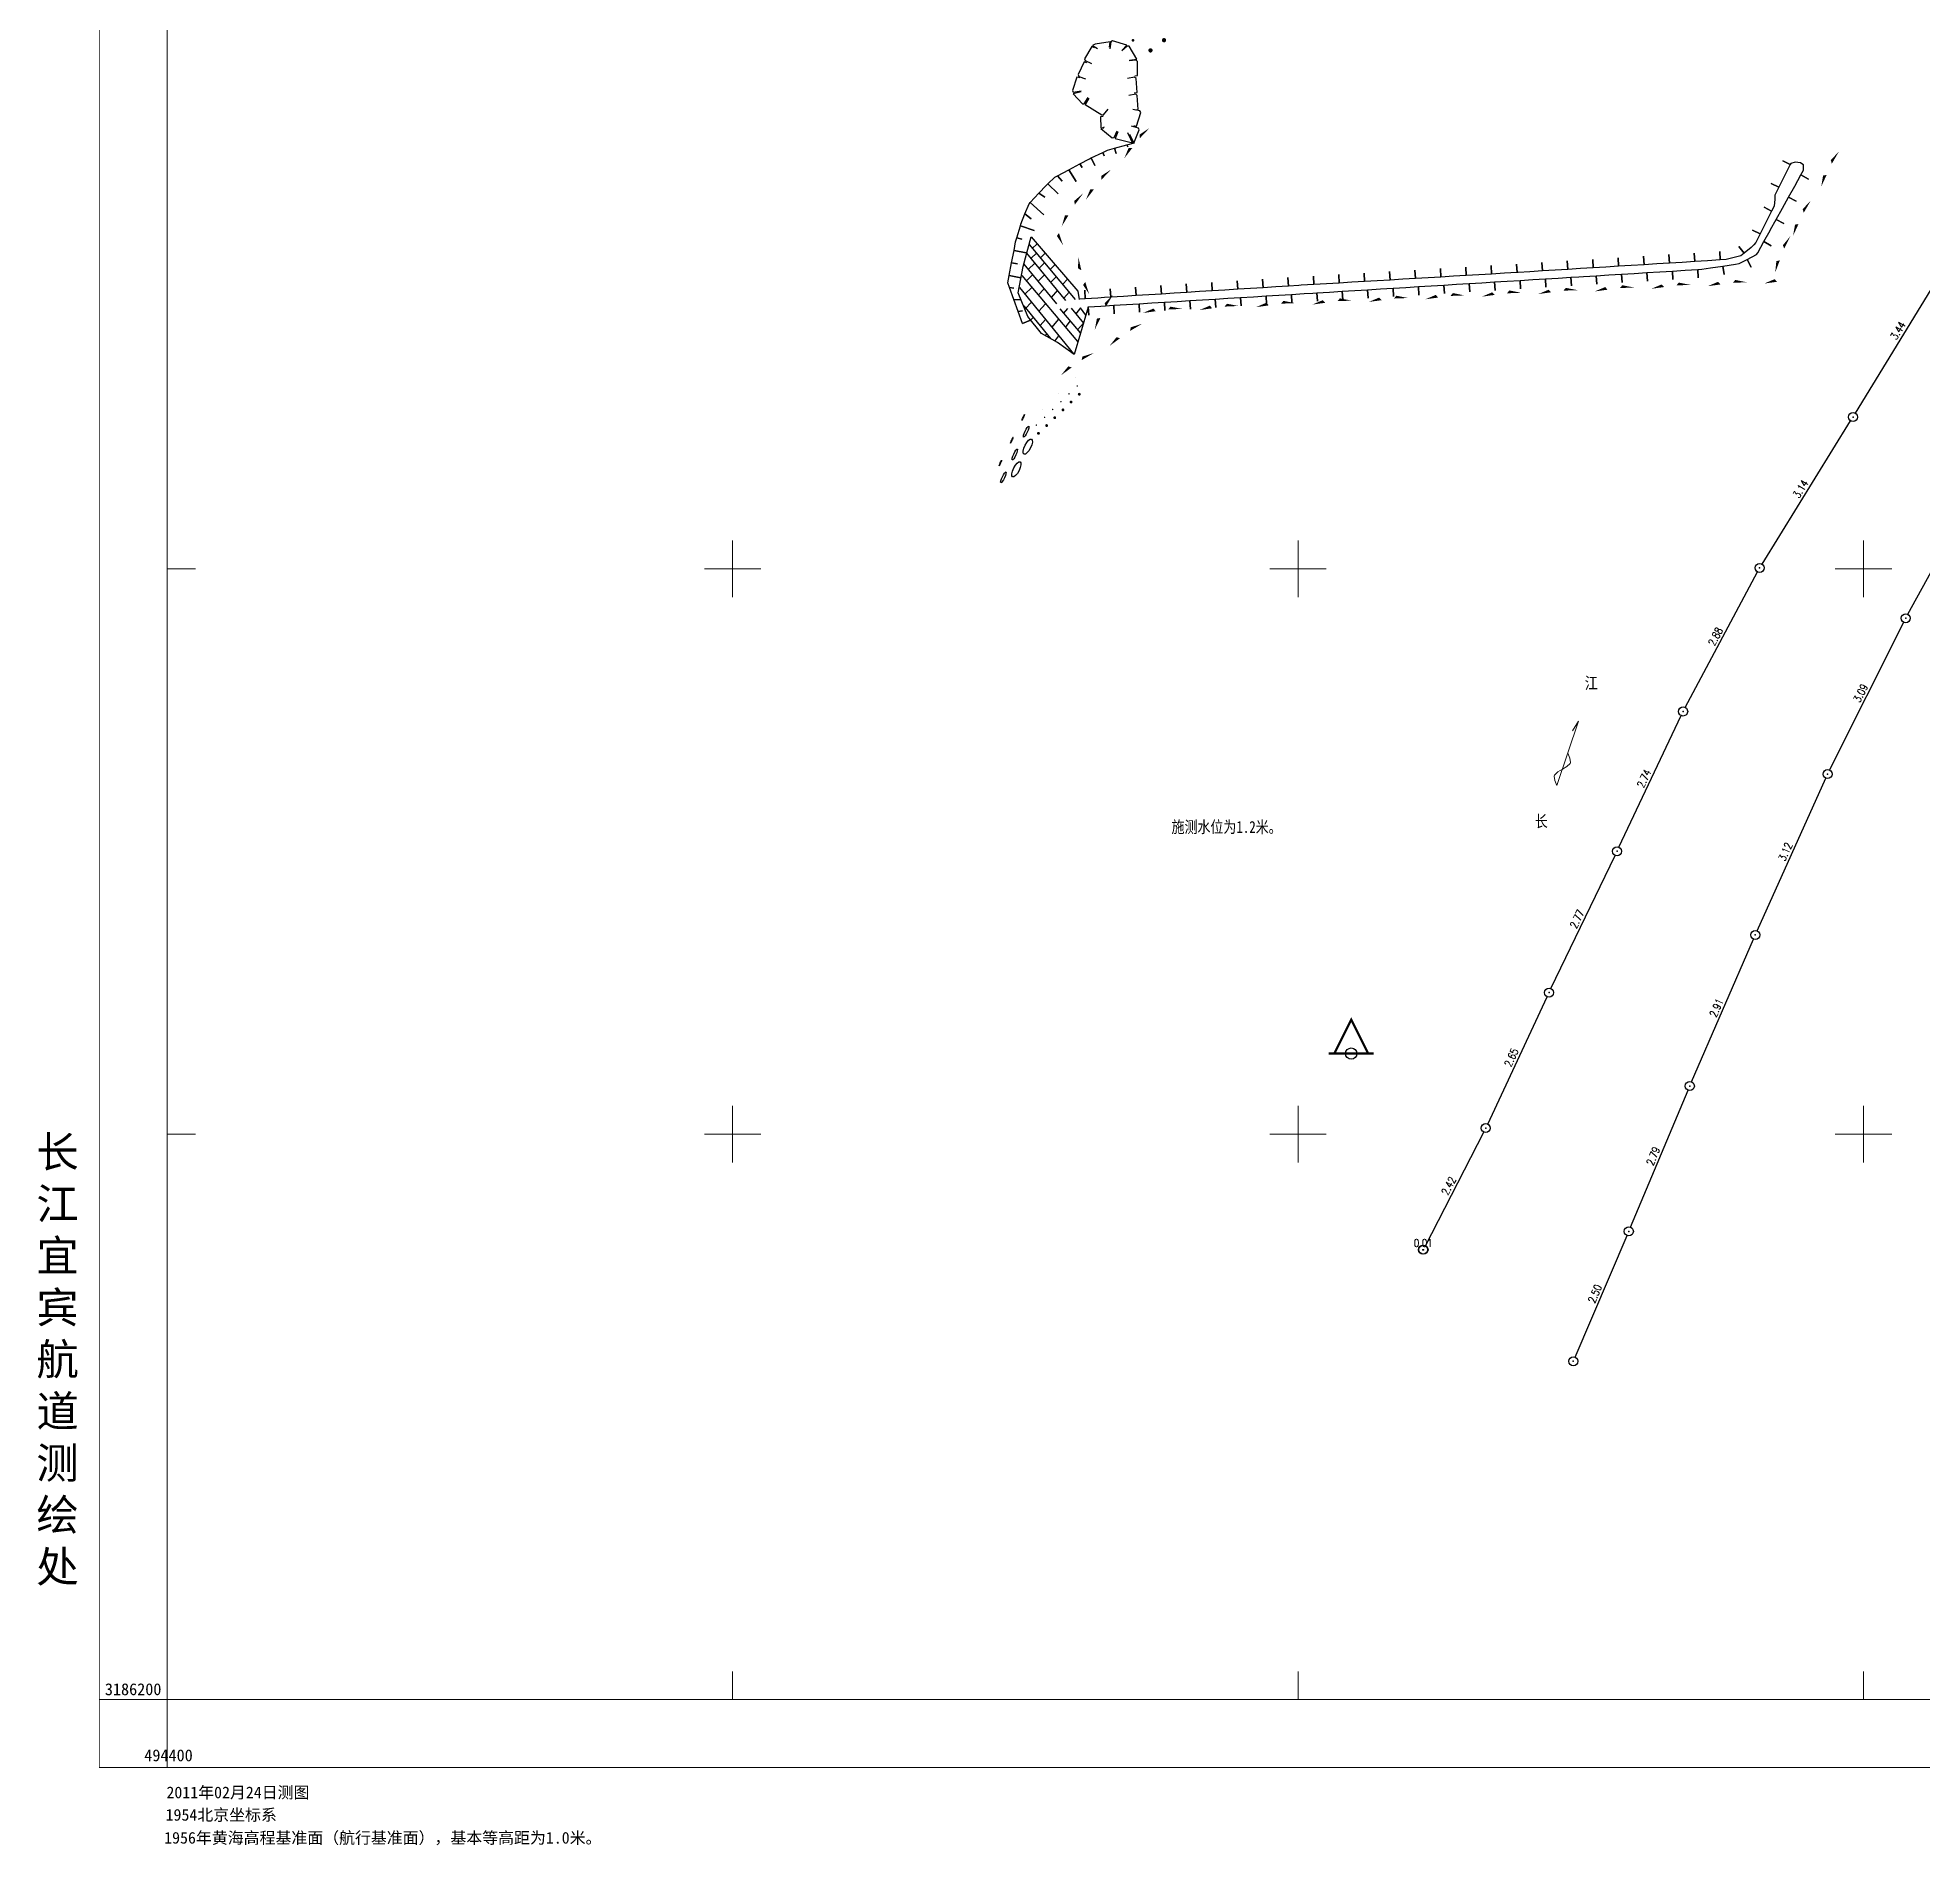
# Model space of a CAD drawing. Extents: x 494354 to 495824, y 3186148 to 3187278.
# Drawn here: x 494354 to 495021, y 3186148 to 3186788 of the extents above; entities that cross this region are included whole.
import ezdxf
from ezdxf.enums import TextEntityAlignment as Align

# ---------------------------------------------------------------- set-up
doc = ezdxf.new("R2010")
doc.units = 0
doc.header["$LTSCALE"] = 2
doc.header["$PDSIZE"] = 0.2
doc.layers.get('0').update_dxf_attribs({"linetype": 'CONTINUOUS'})
for name, color, linetype in [('GCD', 1, 'CONTINUOUS'), ('图廓层', 7, 'CONTINUOUS'), ('水系及附属设施', 152, 'CONTINUOUS'), ('航标层', 1, 'CONTINUOUS')]:
    doc.layers.add(name, color=color, linetype=linetype)
doc.styles.add('HZ', font='rs.shx', dxfattribs={"width": 0.8, "bigfont": 'hztxt.shx'})
doc.styles.get("Standard").update_dxf_attribs({"font": 'rs.shx', "bigfont": 'hztxt.shx'})
doc.styles.add('仿宋', font='SIMFANG.TTF', dxfattribs={"width": 0.8})
doc.styles.add('宋体', font='SimSun.ttf')

# ---------------------------------------------------------------- blocks, each defined once
blk = doc.blocks.new('789')
at = {"color": 0, "linetype": 'Continuous', "const_width": 0.2}
blk.add_lwpolyline([(-1.5, 0), (0, 3), (1.5, 0)], close=True, dxfattribs=at)
blk.add_lwpolyline([(-2, 0), (2, 0)], dxfattribs=at)
at = {"color": 0, "linetype": 'Continuous'}
blk.add_circle((0, 0, 999999), 0.5, dxfattribs=at)

msp = doc.modelspace()

# ---------------------------------------------------------------- linework, layer by layer
for points in [[(494737.74, 3186783.46), (494739.48, 3186785.26), (494734.37, 3186786.8), (494733.78, 3186786.45), (494733.42, 3186783.94)], [(494727.97, 3186784.29), (494727.07, 3186784.73), (494724.5, 3186780.44), (494724.66, 3186779.78), (494726.97, 3186778.73)], [(494733.34, 3186784.49), (494733.56, 3186786.36), (494728.23, 3186785.56), (494727.24, 3186785.07), (494729.02, 3186784.02)], [(494740.38, 3186779.91), (494742.98, 3186780.25), (494740.21, 3186784.82), (494739.55, 3186784.92), (494737.68, 3186783.2)], [(494722.76, 3186773.65), (494721.79, 3186773.89), (494720.17, 3186769.16), (494720.46, 3186768.55), (494723.23, 3186769.05)], [(494725.33, 3186778.93), (494724.4, 3186779.29), (494722.19, 3186774.8), (494722.41, 3186774.16), (494724.79, 3186773.3)], [(494742.07, 3186768.3), (494743.06, 3186768.46), (494742.7, 3186773.44), (494742.19, 3186773.89), (494739.7, 3186773.43)], [(494742.26, 3186774.38), (494743.26, 3186774.48), (494743.21, 3186779.48), (494742.73, 3186779.95), (494740.21, 3186779.65)], [(494723.25, 3186768.76), (494720.42, 3186768.02), (494723.71, 3186764.44), (494724.39, 3186764.51), (494725.76, 3186766.65)], [(494742.49, 3186762.32), (494743.48, 3186762.47), (494743.13, 3186767.46), (494742.61, 3186767.9), (494740.12, 3186767.44)], [(494726, 3186766.51), (494724.71, 3186764.28), (494730.56, 3186760.59), (494731.24, 3186760.59), (494732.81, 3186762.58)], [(494731.08, 3186759.99), (494730.08, 3186759.9), (494730.18, 3186755.96), (494730.62, 3186755.91), (494731.5, 3186756.3)], [(494741.89, 3186756.82), (494742.87, 3186756.61), (494744.36, 3186761.38), (494744.05, 3186761.98), (494741.56, 3186762.46)], [(494731.26, 3186755.89), (494730.2, 3186755.72), (494734.29, 3186752.38), (494734.94, 3186752.55), (494735.97, 3186754.87)], [(494736.2, 3186754.62), (494735.25, 3186752.22), (494741.42, 3186750.63), (494740.83, 3186751.97), (494739.77, 3186754.15)], [(494740.38, 3186753.73), (494741.91, 3186750.61), (494743.83, 3186755.22), (494743.58, 3186755.85), (494741.14, 3186756.56)], [(494702.55, 3186686.75), (494702.55, 3186686.75), (494705.34, 3186687.99), (494702.55, 3186686.75), (494701.02, 3186690.98), (494702.55, 3186691.27), (494701.02, 3186690.98), (494699.49, 3186695.22), (494702.1, 3186695.13), (494699.49, 3186695.22), (494697.96, 3186699.45), (494699.43, 3186699.3), (494697.96, 3186699.45), (494697.34, 3186701.17), (494697.84, 3186703.79), (494701.93, 3186702.93), (494697.84, 3186703.79), (494698.68, 3186708.21), (494700.74, 3186707.86), (494698.68, 3186708.21), (494699.53, 3186712.63), (494703.83, 3186711.74), (494699.53, 3186712.63), (494700.11, 3186715.65), (494700.51, 3186717.02), (494702.34, 3186716.54), (494700.51, 3186717.02), (494701.78, 3186721.34), (494706.68, 3186719.61), (494701.78, 3186721.34), (494701.96, 3186721.95), (494703.41, 3186725.52), (494705.56, 3186723.8), (494703.41, 3186725.52), (494704.88, 3186729.12), (494705.3, 3186729.57), (494710.02, 3186725.17), (494705.3, 3186729.57), (494708.35, 3186732.88), (494710.41, 3186731.42), (494708.35, 3186732.88), (494710.88, 3186735.62), (494711.45, 3186736.14), (494715.16, 3186732.64), (494711.45, 3186736.14), (494714.02, 3186738.48), (494714.92, 3186738.97), (494716.54, 3186737.16), (494714.92, 3186738.97), (494718.88, 3186741.09), (494721.48, 3186737), (494718.88, 3186741.09), (494722.85, 3186743.22), (494723.63, 3186741.91), (494722.85, 3186743.22), (494726.27, 3186745.04), (494726.83, 3186745.31), (494728.09, 3186742.69), (494726.83, 3186745.31), (494730.9, 3186747.25), (494731.43, 3186746.03), (494730.9, 3186747.25), (494732.63, 3186748.07), (494735.12, 3186748.76), (494735.61, 3186746.94), (494735.12, 3186748.76), (494739.45, 3186749.96), (494739.73, 3186749.3), (494739.45, 3186749.96), (494742.14, 3186750.67)], [(494725.8, 3186692.66), (494725.8, 3186692.66), (494725.99, 3186689.67), (494725.8, 3186692.66), (494730.29, 3186692.94), (494734.79, 3186693.21), (494734.97, 3186690.22), (494734.79, 3186693.21), (494739.28, 3186693.49), (494743.77, 3186693.76), (494743.95, 3186690.77), (494743.77, 3186693.76), (494748.26, 3186694.04), (494752.75, 3186694.31), (494752.93, 3186691.32), (494752.75, 3186694.31), (494757.24, 3186694.59), (494761.73, 3186694.86), (494761.92, 3186691.87), (494761.73, 3186694.86), (494766.23, 3186695.14), (494770.72, 3186695.41), (494770.9, 3186692.42), (494770.72, 3186695.41), (494775.21, 3186695.69), (494779.7, 3186695.96), (494779.88, 3186692.97), (494779.7, 3186695.96), (494784.19, 3186696.24), (494788.68, 3186696.51), (494788.87, 3186693.52), (494788.68, 3186696.51), (494793.18, 3186696.79), (494797.67, 3186697.06), (494797.85, 3186694.07), (494797.67, 3186697.06), (494802.16, 3186697.34), (494805.24, 3186697.52), (494806.65, 3186697.61), (494806.83, 3186694.62), (494806.65, 3186697.61), (494811.14, 3186697.89), (494815.63, 3186698.16), (494815.82, 3186695.17), (494815.63, 3186698.16), (494820.13, 3186698.43), (494824.62, 3186698.71), (494824.8, 3186695.71), (494824.62, 3186698.71), (494829.11, 3186698.98), (494833.6, 3186699.26), (494833.78, 3186696.26), (494833.6, 3186699.26), (494838.09, 3186699.53), (494842.58, 3186699.81), (494842.77, 3186696.81), (494842.58, 3186699.81), (494847.08, 3186700.08), (494851.57, 3186700.36), (494851.75, 3186697.36), (494851.57, 3186700.36), (494856.06, 3186700.63), (494860.55, 3186700.91), (494860.73, 3186697.91), (494860.55, 3186700.91), (494865.04, 3186701.18), (494869.53, 3186701.46), (494869.72, 3186698.46), (494869.53, 3186701.46), (494874.02, 3186701.73), (494878.52, 3186702.01), (494878.7, 3186699.01), (494878.52, 3186702.01), (494883.01, 3186702.28), (494887.5, 3186702.55), (494887.68, 3186699.56), (494887.5, 3186702.55), (494891.99, 3186702.83), (494896.48, 3186703.1), (494896.67, 3186700.11), (494896.48, 3186703.1), (494899.27, 3186703.27), (494900.97, 3186703.38), (494905.47, 3186703.65), (494905.65, 3186700.66), (494905.47, 3186703.65), (494909.96, 3186703.93), (494914.45, 3186704.2), (494914.63, 3186701.21), (494914.45, 3186704.2), (494918.94, 3186704.48), (494923.43, 3186704.75), (494923.62, 3186701.76), (494923.43, 3186704.75), (494927.92, 3186705.03), (494932.42, 3186705.31), (494932.6, 3186702.31), (494932.42, 3186705.31), (494936.91, 3186705.58), (494941.4, 3186705.86), (494941.58, 3186702.86), (494941.4, 3186705.86), (494942.86, 3186705.94), (494945.86, 3186706.4), (494950.31, 3186707.07), (494950.76, 3186704.11), (494950.31, 3186707.07), (494954.76, 3186707.75), (494956.08, 3186707.95), (494958.89, 3186709.41), (494960.27, 3186706.75), (494958.89, 3186709.41), (494962.22, 3186711.15), (494962.58, 3186711.79), (494964.78, 3186715.72), (494967.4, 3186714.25), (494964.78, 3186715.72), (494966.99, 3186719.64), (494967.16, 3186719.96), (494969.17, 3186723.58), (494971.79, 3186722.12), (494969.17, 3186723.58), (494971.35, 3186727.51), (494973.53, 3186731.45), (494976.15, 3186730), (494973.53, 3186731.45), (494975.71, 3186735.39), (494977.89, 3186739.32), (494980.52, 3186737.87), (494977.89, 3186739.32), (494978.8, 3186740.97), (494978.79, 3186742.9), (494978.22, 3186743.29), (494977.72, 3186743.64), (494975.87, 3186743.78), (494974.34, 3186743.41), (494974.13, 3186742.99), (494971.45, 3186744.34), (494974.13, 3186742.99), (494972.11, 3186738.98), (494970.08, 3186734.96), (494967.4, 3186736.31), (494970.08, 3186734.96), (494968.69, 3186732.2), (494968.59, 3186730.79), (494968.4, 3186728.28), (494967.51, 3186726.51), (494964.83, 3186727.86), (494967.51, 3186726.51), (494965.49, 3186722.49), (494963.46, 3186718.47), (494960.78, 3186719.82), (494963.46, 3186718.47), (494961.91, 3186715.39), (494961.19, 3186714.63), (494960.24, 3186713.63), (494957.81, 3186711.67), (494955.93, 3186714.01), (494957.81, 3186711.67), (494956.67, 3186710.75), (494953.74, 3186709.97), (494951.42, 3186709.36), (494949.32, 3186709.23), (494949.14, 3186712.22), (494949.32, 3186709.23), (494944.83, 3186708.95), (494940.34, 3186708.67), (494940.15, 3186711.67), (494940.34, 3186708.67), (494935.85, 3186708.4), (494931.36, 3186708.12), (494931.17, 3186711.12), (494931.36, 3186708.12), (494926.86, 3186707.84), (494922.37, 3186707.57), (494922.19, 3186710.56), (494922.37, 3186707.57), (494917.88, 3186707.29), (494913.39, 3186707.01), (494913.2, 3186710.01), (494913.39, 3186707.01), (494908.9, 3186706.74), (494904.41, 3186706.46), (494904.22, 3186709.45), (494904.41, 3186706.46), (494899.91, 3186706.18), (494895.42, 3186705.91), (494895.24, 3186708.9), (494895.42, 3186705.91), (494890.93, 3186705.63), (494886.44, 3186705.35), (494886.26, 3186708.35), (494886.44, 3186705.35), (494881.95, 3186705.07), (494877.91, 3186704.83), (494877.46, 3186704.8), (494877.28, 3186707.79), (494877.46, 3186704.8), (494872.97, 3186704.53), (494868.47, 3186704.27), (494868.3, 3186707.26), (494868.47, 3186704.27), (494863.98, 3186704), (494859.49, 3186703.73), (494859.31, 3186706.73), (494859.49, 3186703.73), (494855, 3186703.47), (494850.5, 3186703.2), (494850.33, 3186706.2), (494850.5, 3186703.2), (494846.01, 3186702.94), (494841.52, 3186702.67), (494841.34, 3186705.66), (494841.52, 3186702.67), (494837.03, 3186702.4), (494832.54, 3186702.14), (494832.36, 3186705.13), (494832.54, 3186702.14), (494828.04, 3186701.87), (494823.55, 3186701.6), (494823.37, 3186704.6), (494823.55, 3186701.6), (494819.06, 3186701.34), (494814.57, 3186701.07), (494814.39, 3186704.07), (494814.57, 3186701.07), (494810.08, 3186700.81), (494805.58, 3186700.54), (494805.41, 3186703.53), (494805.58, 3186700.54), (494801.09, 3186700.27), (494800.33, 3186700.23), (494796.6, 3186700), (494796.41, 3186702.99), (494796.6, 3186700), (494792.11, 3186699.71), (494787.62, 3186699.43), (494787.43, 3186702.43), (494787.62, 3186699.43), (494783.13, 3186699.15), (494778.64, 3186698.87), (494778.45, 3186701.86), (494778.64, 3186698.87), (494774.14, 3186698.59), (494769.65, 3186698.31), (494769.47, 3186701.3), (494769.65, 3186698.31), (494765.16, 3186698.03), (494760.67, 3186697.74), (494760.48, 3186700.74), (494760.67, 3186697.74), (494756.18, 3186697.46), (494751.69, 3186697.18), (494751.5, 3186700.18), (494751.69, 3186697.18), (494747.2, 3186696.9), (494742.71, 3186696.62), (494742.52, 3186699.61), (494742.71, 3186696.62), (494738.21, 3186696.34), (494733.72, 3186696.06), (494733.54, 3186699.05), (494733.72, 3186696.06), (494731.56, 3186695.92), (494729.23, 3186695.78), (494724.74, 3186695.52), (494724.56, 3186698.52), (494724.74, 3186695.52), (494722.56, 3186695.32)], [(494725.78, 3186692.55), (494723.06, 3186683.39), (494720.8, 3186675.83), (494714.96, 3186680.04), (494709.2, 3186683.27), (494704.41, 3186689.26), (494701.05, 3186697.63), (494702.72, 3186706.89), (494705.6, 3186717.37), (494713.39, 3186708.37), (494722.1, 3186698.26), (494722.58, 3186695.3)], [(494704.91, 3186714.73), (494721.14, 3186695.2)], [(494706.03, 3186713.39), (494707.64, 3186714.8)], [(494703, 3186707.74), (494714.55, 3186693.74)], [(494717.88, 3186694.95), (494704.05, 3186711.64)], [(494704.59, 3186705.81), (494706.95, 3186708.13)], [(494707.49, 3186711.63), (494705.55, 3186709.83)], [(494710.29, 3186708.26), (494708.41, 3186706.37)], [(494708.85, 3186709.99), (494710.55, 3186711.67)], [(494712.28, 3186705.87), (494714.08, 3186707.64)], [(494702.25, 3186703.7), (494721.94, 3186680.42)], [(494706.08, 3186704.01), (494703.87, 3186701.79)], [(494708, 3186701.68), (494710.37, 3186704.01)], [(494712.55, 3186701.39), (494714.4, 3186703.31)], [(494718.47, 3186702.46), (494716.72, 3186700.52)], [(494701.44, 3186699.52), (494720.56, 3186675.99)], [(494703.36, 3186697.16), (494705.78, 3186699.52)], [(494703.5, 3186691.96), (494705.71, 3186694.27)], [(494708.11, 3186696.77), (494710.23, 3186698.97)], [(494710.66, 3186693.75), (494708.28, 3186691.1)], [(494714.93, 3186698.51), (494712.68, 3186696.01)], [(494717.2, 3186695.77), (494718.98, 3186697.81)], [(494703.05, 3186693.01), (494712.47, 3186681.51)], [(494706.37, 3186688.97), (494705.53, 3186688.04)], [(494708.73, 3186686.07), (494710.62, 3186688.23)], [(494712.95, 3186685.36), (494715.33, 3186688.24)], [(494715.76, 3186691.9), (494722.93, 3186683.41)], [(494717.07, 3186690.35), (494718.54, 3186692.11)], [(494717.75, 3186685.38), (494719.43, 3186687.55)], [(494719.79, 3186692.2), (494724.1, 3186686.93)], [(494721.46, 3186690.16), (494723.15, 3186692.34)], [(494722.02, 3186684.48), (494724.1, 3186686.93)], [(494722.98, 3186692.36), (494724.87, 3186689.76)], [(494707.74, 3186684.94), (494707.8, 3186685.01)], [(494710.66, 3186682.6), (494711.12, 3186683.16)], [(494714.01, 3186680.56), (494715.4, 3186682.35)]]:
    msp.add_lwpolyline(points)
at = {"flags": 128}
for points, const_width in [([(494741.37, 3186786.92, 1), (494741.87, 3186786.92, 1)], 0.5), ([(494721.14, 3186667.58, 1), (494721.19, 3186667.58, 1)], 0.05), ([(494715.37, 3186662.04, 1), (494715.42, 3186662.04, 1)], 0.05), ([(494718.25, 3186664.81, 1), (494718.3, 3186664.81, 1)], 0.05), ([(494718.87, 3186661.89, 1), (494719.12, 3186661.89, 1)], 0.25), ([(494721.75, 3186664.66, 1), (494722, 3186664.66, 1)], 0.25), ([(494722.35, 3186661.75, 1), (494722.85, 3186661.75, 1)], 0.5), ([(494706.71, 3186653.72, 1), (494706.76, 3186653.72, 1)], 0.05), ([(494709.6, 3186656.49, 1), (494709.65, 3186656.49, 1)], 0.05), ([(494710.22, 3186653.58, 1), (494710.47, 3186653.58, 1)], 0.25), ([(494712.48, 3186659.26, 1), (494712.53, 3186659.26, 1)], 0.05), ([(494713.1, 3186656.35, 1), (494713.35, 3186656.35, 1)], 0.25), ([(494713.69, 3186653.44, 1), (494714.19, 3186653.44, 1)], 0.5), ([(494715.98, 3186659.12, 1), (494716.23, 3186659.12, 1)], 0.25), ([(494716.58, 3186656.21, 1), (494717.08, 3186656.21, 1)], 0.5), ([(494719.46, 3186658.98, 1), (494719.96, 3186658.98, 1)], 0.5), ([(494707.33, 3186650.81, 1), (494707.58, 3186650.81, 1)], 0.25), ([(494707.92, 3186647.9, 1), (494708.42, 3186647.9, 1)], 0.5), ([(494710.81, 3186650.67, 1), (494711.31, 3186650.67, 1)], 0.5)]:
    msp.add_lwpolyline(points, format="xyb", close=True, dxfattribs=dict(at, const_width=const_width))
for points, const_width in [([(494752.22, 3186786.97, 1), (494752.97, 3186786.97, 1)], 0.75), ([(494747.43, 3186783.35, 1), (494748.18, 3186783.35, 1)], 0.75), ([(494701.56, 3186707.61, 1), (494701.63, 3186707.61, 1)], 0.075), ([(494700.34, 3186699.29, 1), (494700.42, 3186699.29, 1)], 0.075)]:
    msp.add_lwpolyline(points, format="xyb", close=True, dxfattribs=dict(const_width=const_width))
for centre, major_axis, ratio in [((494702.78, 3186653.54), (-0.43, -1.01), 0.032606), ((494703.82, 3186648.48), (-0.91, -1.93), 0.188695), ((494698.75, 3186645.49), (-0.43, -1.01), 0.032606), ((494699.8, 3186640.43), (-0.91, -1.93), 0.188695), ((494704.41, 3186643.23), (-1.34, -2.68), 0.347378), ((494694.72, 3186637.44), (-0.43, -1.01), 0.032606), ((494695.77, 3186632.38), (-0.91, -1.93), 0.188695), ((494700.38, 3186635.19), (-1.34, -2.68), 0.347378)]:
    msp.add_ellipse(centre, major_axis=major_axis, ratio=ratio)
for points in [[(494743.96, 3186753.6), (494747.5, 3186755.95), (494744.05, 3186752.31)], [(494738.54, 3186745.2), (494740.09, 3186748.88), (494741.36, 3186748.83)], [(494988.43, 3186744.55), (494991.36, 3186747.64), (494988.82, 3186743.31)], [(494730.36, 3186738.93), (494733.91, 3186741.28), (494730.46, 3186737.63)], [(494724.95, 3186730.52), (494726.5, 3186734.21), (494727.77, 3186734.16)], [(494985.04, 3186735.14), (494985.72, 3186739.09), (494986.97, 3186739.32)], [(494720.81, 3186730.11), (494724.06, 3186732.86), (494721.06, 3186728.83)], [(494978.49, 3186727.2), (494981.41, 3186730.29), (494978.88, 3186725.96)], [(494716.42, 3186721.12), (494717.53, 3186724.97), (494718.79, 3186725.06)], [(494975.1, 3186717.79), (494975.78, 3186721.73), (494977.03, 3186721.97)], [(494716.9, 3186714.41), (494714.69, 3186717.74), (494715.43, 3186718.77)], [(494971.5, 3186714.45), (494974.2, 3186717.74), (494971.98, 3186713.25)], [(494722.21, 3186706.25), (494722.24, 3186710.51), (494723.34, 3186705.61)], [(494968.79, 3186704.83), (494969.19, 3186708.81), (494970.42, 3186709.13)], [(494726.17, 3186697.07), (494723.97, 3186700.41), (494724.72, 3186701.44)], [(494914.7, 3186700.3), (494918.87, 3186699.49), (494913.86, 3186699.31)], [(494924.92, 3186699.04), (494928.61, 3186700.58), (494929.48, 3186699.65)], [(494934.67, 3186701.23), (494938.85, 3186700.42), (494933.84, 3186700.24)], [(494944.9, 3186699.97), (494948.59, 3186701.51), (494949.45, 3186700.58)], [(494954.65, 3186702.16), (494958.83, 3186701.35), (494953.82, 3186701.17)], [(494964.87, 3186700.9), (494968.57, 3186702.44), (494969.43, 3186701.51)], [(494731.62, 3186693.93), (494734.59, 3186696.97), (494731.99, 3186692.68)], [(494774.84, 3186693.75), (494779.02, 3186692.96), (494774.01, 3186692.75)], [(494785.07, 3186692.53), (494788.75, 3186694.09), (494789.62, 3186693.17)], [(494794.81, 3186694.77), (494798.99, 3186693.98), (494793.98, 3186693.78)], [(494805.05, 3186693.47), (494808.74, 3186695.01), (494809.61, 3186694.08)], [(494814.8, 3186695.66), (494818.98, 3186694.85), (494813.97, 3186694.67)], [(494825.03, 3186694.4), (494828.72, 3186695.94), (494829.58, 3186695.01)], [(494834.78, 3186696.59), (494838.96, 3186695.78), (494833.94, 3186695.6)], [(494845, 3186695.32), (494848.69, 3186696.87), (494849.56, 3186695.94)], [(494854.76, 3186697.52), (494858.94, 3186696.71), (494853.92, 3186696.52)], [(494864.98, 3186696.25), (494868.67, 3186697.79), (494869.54, 3186696.87)], [(494874.74, 3186698.45), (494878.91, 3186697.63), (494873.9, 3186697.45)], [(494884.96, 3186697.18), (494888.65, 3186698.72), (494889.52, 3186697.8)], [(494894.72, 3186699.37), (494898.89, 3186698.56), (494893.88, 3186698.38)], [(494904.94, 3186698.11), (494908.63, 3186699.65), (494909.5, 3186698.72)], [(494728.1, 3186684.57), (494728.84, 3186688.5), (494730.09, 3186688.72)], [(494740.83, 3186685.41), (494744.89, 3186686.69), (494740.57, 3186684.14)], [(494745.12, 3186690.48), (494748.81, 3186692.04), (494749.68, 3186691.11)], [(494754.87, 3186692.72), (494759.05, 3186691.93), (494754.04, 3186691.72)], [(494765.1, 3186691.51), (494768.78, 3186693.06), (494769.65, 3186692.14)], [(494733.3, 3186678.83), (494735.81, 3186681.94), (494737.02, 3186681.54)], [(494723.72, 3186675.06), (494727.77, 3186676.34), (494723.45, 3186673.79)], [(494716.19, 3186668.48), (494718.7, 3186671.6), (494719.9, 3186671.19)]]:
    msp.add_solid(points)
at = {"layer": 'GCD', "linetype": 'Continuous'}
for points in [[(494997.14, 3186655.06), (495031.33, 3186710.99)], [(494964.12, 3186601.69), (494995.46, 3186652.33)], [(495015.74, 3186583.92), (495043.68, 3186634.69)], [(494936.98, 3186550.94), (494962.53, 3186598.92)], [(494988.01, 3186528.8), (495014.25, 3186581.09)], [(494913.5, 3186501.52), (494935.54, 3186548.08)], [(494962.41, 3186471.94), (494986.64, 3186525.91)], [(494889.47, 3186451.54), (494912.12, 3186498.64)], [(494939.22, 3186418.52), (494961.12, 3186469.01)], [(494867.08, 3186403.61), (494888.1, 3186448.65)], [(494917.62, 3186367.11), (494937.97, 3186415.58)], [(494845.1, 3186360.57), (494865.68, 3186400.74)], [(494898, 3186321.15), (494916.37, 3186364.16)], [(494844.17, 3186359.14), (494844.37, 3186359.14)]]:
    msp.add_lwpolyline(points, dxfattribs=at)
for centre in [(494996.3, 3186653.69), (494963.28, 3186600.33), (495014.97, 3186582.52), (494936.22, 3186549.53), (494987.29, 3186527.37), (494912.82, 3186500.08), (494961.75, 3186470.48), (494888.78, 3186450.1), (494938.58, 3186417.05), (494866.4, 3186402.16), (494917, 3186365.64), (494844.17, 3186359.14), (494844.37, 3186359.14), (494897.37, 3186319.68)]:
    msp.add_circle(centre, 1.6, dxfattribs=at)
for p in [(494996.3, 3186653.69), (494963.28, 3186600.33), (495014.97, 3186582.52), (494936.22, 3186549.53), (494987.29, 3186527.37), (494912.82, 3186500.08), (494961.75, 3186470.48), (494888.78, 3186450.1), (494938.58, 3186417.05), (494866.4, 3186402.16), (494917, 3186365.64), (494844.17, 3186359.14), (494844.37, 3186359.14), (494897.37, 3186319.68)]:
    msp.add_point(p, dxfattribs=at)
at = {"layer": '图廓层', "color": 7, "const_width": 0.3}
msp.add_lwpolyline([(494376, 3186176), (494376, 3187224), (495824, 3187224), (495824, 3186176), (494376, 3186176)], dxfattribs=at)
at = {"layer": '图廓层', "color": 7, "lineweight": 0}
for points in [[(494400, 3186176), (494400, 3187224)], [(494600, 3186590), (494600, 3186610)], [(494800, 3186590), (494800, 3186610)], [(495000, 3186590), (495000, 3186610)], [(494400, 3186600), (494410, 3186600)], [(494590, 3186600), (494610, 3186600)], [(494790, 3186600), (494810, 3186600)], [(494990, 3186600), (495010, 3186600)], [(494600, 3186390), (494600, 3186410)], [(494800, 3186390), (494800, 3186410)], [(495000, 3186390), (495000, 3186410)], [(494400, 3186400), (494410, 3186400)], [(494590, 3186400), (494610, 3186400)], [(494790, 3186400), (494810, 3186400)], [(494990, 3186400), (495010, 3186400)], [(494400, 3186230), (494400, 3186278)], [(494400, 3186230), (494400, 3186278)], [(494400, 3186230), (494400, 3186278)], [(494400, 3186230), (494400, 3186278)], [(494400, 3186230), (494400, 3186278)], [(494400, 3186230), (494400, 3186278)], [(494600, 3186200), (494600, 3186210)], [(494800, 3186200), (494800, 3186210)], [(495000, 3186200), (495000, 3186210)], [(494376, 3186200), (495824, 3186200)], [(495824, 3186200), (494376, 3186200)], [(494376, 3186200), (495824, 3186200)], [(494376, 3186200), (495824, 3186200)], [(495824, 3186200), (494376, 3186200)], [(494376, 3186200), (495824, 3186200)]]:
    msp.add_lwpolyline(points, dxfattribs=at)
at = {"layer": '水系及附属设施', "color": 7, "lineweight": 13}
msp.add_lwpolyline([(494895.41, 3186534.76), (494896.1, 3186533.05), (494896.41, 3186531.47), (494896.28, 3186531.09), (494895.08, 3186530.02), (494893.49, 3186529.07), (494891.91, 3186528.13), (494890.7, 3186527.06), (494890.57, 3186526.68), (494890.88, 3186525.1), (494891.57, 3186523.39), (494899.24, 3186546.13), (494897.02, 3186542.66)], dxfattribs=at)

# ---------------------------------------------------------------- block references
at = {"layer": '航标层', "color": 5, "xscale": 4, "yscale": 4, "zscale": 0.8}
msp.add_blockref('789', (494818.8, 3186428.51, 19996.8), dxfattribs=at)

# ---------------------------------------------------------------- texts
at = {"layer": 'GCD', "linetype": 'Continuous', "style": 'HZ', "width": 0.8}
for s, rotation, p in [('3.44', 58.56261, (495013.38, 3186683.55)), ('3.44', 58.56261, (495013.38, 3186683.55)), ('3.14', 58.24422, (494978.94, 3186627.54)), ('3.14', 58.24422, (494978.94, 3186627.54)), ('2.88', 61.96534, (494948.87, 3186575.4)), ('2.88', 61.96534, (494948.87, 3186575.4)), ('3.09', 63.35023, (495000.24, 3186555.4)), ('2.74', 64.66772, (494923.62, 3186525.23)), ('2.74', 64.66772, (494923.62, 3186525.23)), ('3.12', 65.82491, (494973.61, 3186499.34)), ('2.77', 64.31611, (494899.9, 3186475.52)), ('2.77', 64.31611, (494899.9, 3186475.52)), ('2.91', 66.55594, (494949.25, 3186444.16)), ('2.91', 66.55594, (494949.25, 3186444.16)), ('2.65', 64.9787, (494876.69, 3186426.55)), ('2.65', 64.9787, (494876.69, 3186426.55)), ('2.79', 67.22885, (494926.87, 3186391.73)), ('2.79', 67.22885, (494926.87, 3186391.73)), ('2.42', 62.87365, (494854.5, 3186381.11)), ('2.42', 62.87365, (494854.5, 3186381.11)), ('2.50', 66.86832, (494906.27, 3186343.05))]:
    msp.add_text(s, height=2.75, rotation=rotation, dxfattribs=at).set_placement(p, align=Align.CENTER)
msp.add_text('0.01', height=2.75, dxfattribs=at).set_placement((494844.27, 3186360.14), align=Align.CENTER)
msp.add_text('0.01', height=2.75, dxfattribs=at).set_placement((494844.27, 3186360.14), align=Align.CENTER)
at = {"layer": '图廓层', "color": 7, "style": '宋体'}
msp.add_text('3186200', height=4.2, dxfattribs=at).set_placement((494387.94, 3186203.65), align=Align.MIDDLE)
msp.add_text('494400', height=4.2, dxfattribs=at).set_placement((494409.03, 3186180.31), align=Align.MIDDLE_RIGHT)
at = {"layer": '图廓层', "color": 7, "linetype": 'Continuous', "style": '宋体'}
for s, height, p in [('2011年02月24日测图', 4.1251, (494399.72, 3186165.13)), ('1954北京坐标系', 4.125, (494399.42, 3186157.2)), ('1956年黄海高程基准面（航行基准面），基本等高距为1.0米。', 4.1251, (494398.92, 3186149.08))]:
    msp.add_text(s, height=height, dxfattribs=at).set_placement(p)
at = {"layer": '图廓层', "color": 7, "char_height": 4.2, "width": 91.2093, "attachment_point": 5, "style": '仿宋'}
for s, insert in [('江', (494903.72, 3186559.4)), ('长', (494886.06, 3186510.51)), ('{\\fSimSun|b0|i0|c134|p2;施测水位为1.2米。}', (494774.73, 3186508.46))]:
    msp.add_mtext(s, dxfattribs=dict(at, insert=insert))
at = {"layer": '图廓层', "color": 7, "insert": (494353.7, 3186399.24), "char_height": 11.0003, "attachment_point": 1}
msp.add_mtext('{\\fSimHei|b0|i0|c134|p0;长\\P江\\P宜\\P宾\\P航\\P道\\P测\\P绘\\P处}', dxfattribs=at)

doc.saveas('drawing.dxf')
